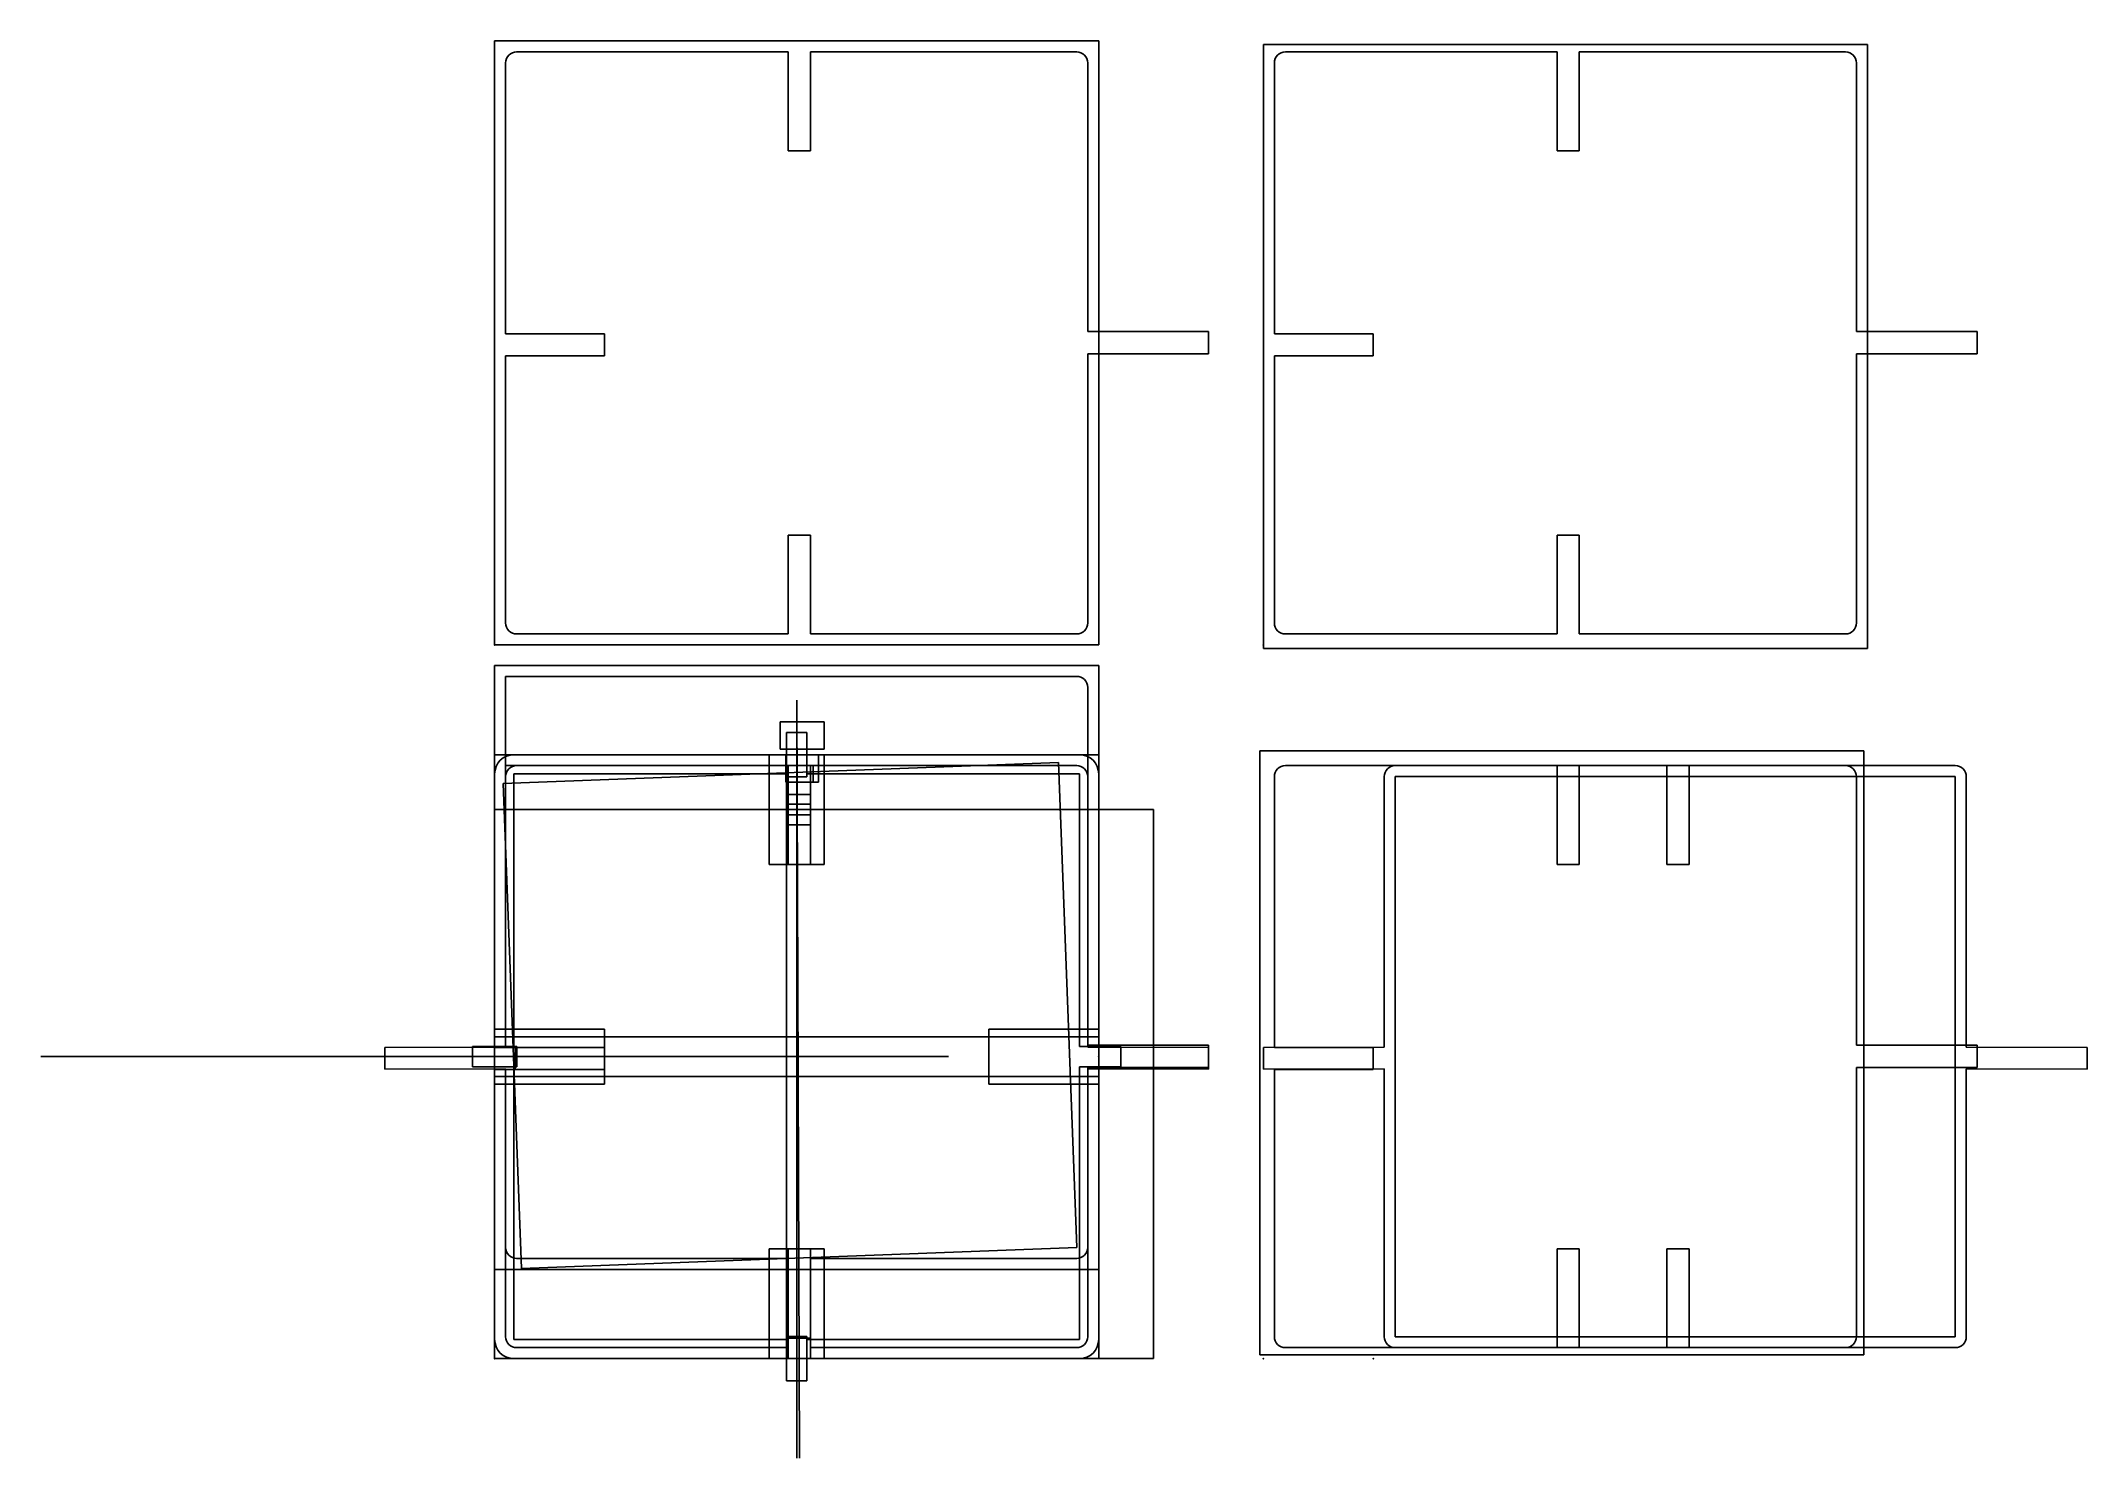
# Model space of a CAD drawing. Header units: centimetres. Extents: x -8.3 to 29, y -1.8 to 24.
import ezdxf

# ---------------------------------------------------------------- set-up
doc = ezdxf.new("R2010")
doc.units = ezdxf.units.CM
doc.header["$MEASUREMENT"] = 0
for name, color, linetype in [('Week 2 project v30_Alt', 7, 'Continuous'), ('Week 2 project v30_Doing it Right', 7, 'Continuous'), ('Week 2 project v30_Final Alt', 7, 'Continuous'), ('Week 2 project v30_Final Main', 7, 'Continuous'), ('Week 2 project v30_I think this works', 7, 'Continuous'), ('Week 2 project v30_IT WORKS', 7, 'Continuous'), ('Week 2 project v30_IT WORKS AGAIN', 7, 'Continuous'), ('Week 2 project v30_l Main', 7, 'Continuous'), ('Week 2 project v30_Numbers', 7, 'Continuous'), ('Week 2 project v30_numbers 2 to 5', 7, 'Continuous'), ('Week 2 project v30_PROJECTED ALT', 7, 'Continuous'), ('Week 2 project v30_PROJECTED MAIN', 7, 'Continuous'), ('Week 2 project v30_Sketch1', 7, 'Continuous'), ('Week 2 project v30_Sketch17', 7, 'Continuous')]:
    doc.layers.add(name, color=color, linetype=linetype)

msp = doc.modelspace()

# ---------------------------------------------------------------- linework, layer by layer
at = {"layer": 'Week 2 project v30_Alt'}
for p, q in [((0, 12.626), (0, 1.626)), ((11, 12.626), (0, 12.626)), ((11, 1.626), (11, 12.626)), ((5.5, 11.991), (5.5, -1.811)), ((5.348, 10.097), (5.752, 10.097)), ((5.348, 9.723), (5.348, 10.097)), ((5.752, 10.097), (5.752, 9.723)), ((5.752, 9.723), (5.348, 9.723)), ((0, 5.675), (-2, 5.669)), ((-2, 5.669), (-2, 5.273)), ((0, 5.861), (11, 5.861)), ((0, 5.278), (0, 5.675)), ((0, 5.264), (0, 5.668)), ((11, 5.675), (13, 5.669)), ((11, 5.278), (11, 5.675)), ((13, 5.669), (13, 5.273)), ((-2, 5.273), (0, 5.278)), ((13, 5.273), (11, 5.278)), ((5.752, 2), (5.348, 2)), ((5.348, 2), (5.348, 1.626)), ((5.752, 1.626), (5.752, 2)), ((0, 1.626), (11, 1.626)), ((5.348, 1.626), (5.752, 1.626))]:
    msp.add_line(p, q, dxfattribs=at)
for p in [(0, 1.626), (0, 0)]:
    msp.add_point(p, dxfattribs=at)
at = {"layer": 'Week 2 project v30_Doing it Right'}
for p, q in [((5.5, 11.991), (5.55, -1.811)), ((11, 11), (0, 11)), ((0, 11), (0, 0)), ((11, 0), (11, 11)), ((5.348, 9.903), (5.348, 10.277)), ((5.348, 10.277), (5.752, 10.277)), ((5.752, 10.277), (5.752, 9.903)), ((5.752, 9.903), (5.348, 9.903)), ((0, 5.668), (0.374, 5.668)), ((0, 5.264), (0, 5.668)), ((0.374, 5.668), (0.374, 5.264)), ((11, 5.303), (11, 5.707)), ((11, 5.707), (13, 5.707)), ((13, 5.707), (13, 5.303)), ((0.374, 5.264), (0, 5.264)), ((13, 5.303), (11, 5.303)), ((0, 5.139), (11, 5.139)), ((5.752, 0.374), (5.348, 0.374)), ((5.348, 0.374), (5.348, 0)), ((5.752, 0), (5.752, 0.374)), ((0, 0), (11, 0)), ((5.348, 0), (5.752, 0))]:
    msp.add_line(p, q, dxfattribs=at)
msp.add_point((0, 0), dxfattribs=at)
at = {"layer": 'Week 2 project v30_Final Alt'}
for p, q in [((5.313, 11.404), (5.687, 11.404)), ((5.313, 11), (5.313, 11.404)), ((5.5, 11.4), (5.5, 0)), ((5.687, 11.404), (5.687, 11)), ((11, 11), (0, 11)), ((0, 11), (0, 0)), ((5.687, 11), (5.313, 11)), ((11, 0), (11, 11)), ((-0.404, 5.687), (-0.404, 5.313)), ((0, 5.687), (-0.404, 5.687)), ((0, 5.313), (0, 5.687)), ((11, 5.687), (11.404, 5.687)), ((11, 5.313), (11, 5.687)), ((11.404, 5.687), (11.404, 5.313)), ((-8.263, 5.5), (8.263, 5.5)), ((-0.404, 5.313), (0, 5.313)), ((11.404, 5.313), (11, 5.313)), ((0, 0), (11, 0)), ((5.687, 0), (5.313, 0.002)), ((5.313, 0.002), (5.313, -0.404)), ((5.687, -0.402), (5.687, 0)), ((5.313, -0.404), (5.687, -0.402))]:
    msp.add_line(p, q, dxfattribs=at)
msp.add_point((0, 0), dxfattribs=at)
msp.add_point((0, 0), dxfattribs=at)
at = {"layer": 'Week 2 project v30_Final Main'}
for p, q in [((11, 11), (0, 11)), ((0, 11), (0, 0)), ((5.313, 10.596), (5.313, 11)), ((5.313, 11), (5.687, 11)), ((5.5, 11), (5.5, 0)), ((5.687, 11), (5.687, 10.596)), ((11, 0), (11, 11)), ((5.687, 10.596), (5.313, 10.596)), ((0.404, 5.687), (0, 5.687)), ((0, 5.687), (0, 5.313)), ((0.404, 5.313), (0.404, 5.687)), ((11, 5.687), (11.404, 5.687)), ((11, 5.313), (11, 5.687)), ((11.404, 5.687), (11.404, 5.313)), ((-8.263, 5.5), (8.263, 5.5)), ((0, 5.313), (0.404, 5.313)), ((11.404, 5.313), (11, 5.313)), ((5.687, 0.404), (5.313, 0.404)), ((5.313, 0.404), (5.313, 0)), ((5.687, 0), (5.687, 0.404)), ((0, 0), (11, 0)), ((5.313, 0), (5.687, 0))]:
    msp.add_line(p, q, dxfattribs=at)
msp.add_point((0, 0), dxfattribs=at)
at = {"layer": 'Week 2 project v30_I think this works'}
for p, q in [((0.2, 5.675, 0.434), (0.2, 12.426, 0.434)), ((0.2, 12.426, 0.434), (10.6, 12.426, 0.434)), ((10.8, 12.226, 0.434), (10.8, 5.675, 0.434)), ((10.267, 10.859, 0.434), (0.156, 10.477, 0.434)), ((10.6, 2.026, 0.434), (10.267, 10.859, 0.434)), ((0.156, 10.477, 0.434), (0.49, 1.644, 0.434)), ((0.2, 5.675, 0.434), (0.2, 10.6, 0.434)), ((0.4, 10.8, 0.434), (5.348, 10.8, 0.434)), ((5.348, 9, 0.434), (5.348, 10.8, 0.434)), ((5.752, 10.8, 0.434), (5.752, 9, 0.434)), ((5.752, 10.8, 0.434), (10.6, 10.8, 0.434)), ((10.8, 10.6, 0.434), (10.8, 5.675, 0.434)), ((16.2, 5.675, 0.434), (16.2, 10.6, 0.434)), ((16.4, 10.8, 0.434), (21.348, 10.8, 0.434)), ((16.4, 10.6, 0.434), (16.4, 0.4, 0.434)), ((26.6, 10.6, 0.434), (16.4, 10.6, 0.434)), ((21.348, 9, 0.434), (21.348, 10.8, 0.434)), ((21.752, 10.8, 0.434), (26.6, 10.8, 0.434)), ((21.752, 10.8, 0.434), (21.752, 9, 0.434)), ((26.6, 0.4, 0.434), (26.6, 10.6, 0.434)), ((26.8, 10.6, 0.434), (26.8, 5.675, 0.434)), ((5.752, 9, 0.434), (5.348, 9, 0.434)), ((21.752, 9, 0.434), (21.348, 9, 0.434)), ((0.2, 5.675, 0.434), (-2, 5.669, 0.434)), ((0.2, 5.675, 0.434), (-2, 5.669, 0.434)), ((-2, 5.669, 0.434), (-2, 5.273, 0.434)), ((-2, 5.669, 0.434), (-2, 5.273, 0.434)), ((13, 5.669, 0.434), (10.8, 5.675, 0.434)), ((13, 5.669, 0.434), (10.8, 5.675, 0.434)), ((13, 5.273, 0.434), (13, 5.669, 0.434)), ((13, 5.273, 0.434), (13, 5.669, 0.434)), ((16.2, 5.675, 0.434), (14, 5.669, 0.434)), ((14, 5.669, 0.434), (14, 5.273, 0.434)), ((29, 5.669, 0.434), (26.8, 5.675, 0.434)), ((29, 5.273, 0.434), (29, 5.669, 0.434)), ((-2, 5.273, 0.434), (0.2, 5.279, 0.434)), ((-2, 5.273, 0.434), (0.2, 5.279, 0.434)), ((0.2, 2.026, 0.434), (0.2, 5.279, 0.434)), ((0.2, 0.4, 0.434), (0.2, 5.279, 0.434)), ((10.8, 5.279, 0.434), (13, 5.273, 0.434)), ((10.8, 5.279, 0.434), (13, 5.273, 0.434)), ((10.8, 5.279, 0.434), (10.8, 0.4, 0.434)), ((10.8, 5.279, 0.434), (10.8, 2.026, 0.434)), ((14, 5.273, 0.434), (16.2, 5.279, 0.434)), ((16.2, 0.4, 0.434), (16.2, 5.279, 0.434)), ((26.8, 5.279, 0.434), (29, 5.273, 0.434)), ((26.8, 5.279, 0.434), (26.8, 0.4, 0.434)), ((0.49, 1.644, 0.434), (10.6, 2.026, 0.434)), ((5.348, 0.2, 0.434), (5.348, 2, 0.434)), ((5.348, 1.826, 0.434), (5.348, 2, 0.434)), ((5.348, 2, 0.434), (5.752, 2, 0.434)), ((5.348, 2, 0.434), (5.752, 2, 0.434)), ((5.752, 2, 0.434), (5.752, 1.826, 0.434)), ((5.752, 2, 0.434), (5.752, 0.2, 0.434)), ((21.348, 0.2, 0.434), (21.348, 2, 0.434)), ((21.348, 2, 0.434), (21.752, 2, 0.434)), ((21.752, 2, 0.434), (21.752, 0.2, 0.434)), ((5.348, 1.826, 0.434), (0.4, 1.826, 0.434)), ((10.6, 1.826, 0.434), (5.752, 1.826, 0.434)), ((16.4, 0.4, 0.434), (26.6, 0.4, 0.434)), ((5.348, 0.2, 0.434), (0.4, 0.2, 0.434)), ((10.6, 0.2, 0.434), (5.752, 0.2, 0.434)), ((21.348, 0.2, 0.434), (16.4, 0.2, 0.434)), ((26.6, 0.2, 0.434), (21.752, 0.2, 0.434))]:
    msp.add_line(p, q, dxfattribs=at)
for centre, start, end in [((10.6, 12.226, 0.434), 0, 90), ((0.4, 10.6, 0.434), 90, 180), ((10.6, 10.6, 0.434), 0, 90), ((16.4, 10.6, 0.434), 90, 180), ((26.6, 10.6, 0.434), 0, 90), ((0.4, 2.026, 0.434), 180, 270), ((10.6, 2.026, 0.434), 270, 360), ((0.4, 0.4, 0.434), 180, 270), ((10.6, 0.4, 0.434), 270, 360), ((16.4, 0.4, 0.434), 180, 270), ((26.6, 0.4, 0.434), 270, 360)]:
    msp.add_arc(centre, 0.2, start, end, dxfattribs=at)
for p in [(0, 0, 0.434), (0, 0, 0.434), (16, 0, 0.434)]:
    msp.add_point(p, dxfattribs=at)
at = {"layer": 'Week 2 project v30_IT WORKS'}
for p, q in [((0.2, 5.675, 0.434), (0.2, 12.426, 0.434)), ((0.2, 12.426, 0.434), (10.6, 12.426, 0.434)), ((10.8, 12.226, 0.434), (10.8, 5.675, 0.434)), ((0.2, 5.675, 0.434), (-2, 5.669, 0.434)), ((-2, 5.669, 0.434), (-2, 5.273, 0.434)), ((13, 5.669, 0.434), (10.8, 5.675, 0.434)), ((13, 5.273, 0.434), (13, 5.669, 0.434)), ((-2, 5.273, 0.434), (0.2, 5.279, 0.434)), ((0.2, 2.026, 0.434), (0.2, 5.279, 0.434)), ((10.8, 5.279, 0.434), (13, 5.273, 0.434)), ((10.8, 5.279, 0.434), (10.8, 2.026, 0.434)), ((5.348, 1.826, 0.434), (5.348, 2, 0.434)), ((5.348, 2, 0.434), (5.752, 2, 0.434)), ((5.752, 2, 0.434), (5.752, 1.826, 0.434)), ((5.348, 1.826, 0.434), (0.4, 1.826, 0.434)), ((10.6, 1.826, 0.434), (5.752, 1.826, 0.434))]:
    msp.add_line(p, q, dxfattribs=at)
for centre, start, end in [((10.6, 12.226, 0.434), 0, 90), ((0.4, 2.026, 0.434), 180, 270), ((10.6, 2.026, 0.434), 270, 360)]:
    msp.add_arc(centre, 0.2, start, end, dxfattribs=at)
msp.add_point((0, 0, 0.434), dxfattribs=at)
at = {"layer": 'Week 2 project v30_IT WORKS AGAIN'}
for p, q in [((0.2, 18.668, 0.434), (0.2, 23.6, 0.434)), ((0.4, 23.8, 0.434), (5.348, 23.8, 0.434)), ((5.348, 22, 0.434), (5.348, 23.8, 0.434)), ((5.752, 23.8, 0.434), (10.6, 23.8, 0.434)), ((5.752, 23.8, 0.434), (5.752, 22, 0.434)), ((10.8, 23.6, 0.434), (10.8, 18.707, 0.434)), ((14.2, 18.668, 0.434), (14.2, 23.6, 0.434)), ((14.4, 23.8, 0.434), (19.348, 23.8, 0.434)), ((19.348, 22, 0.434), (19.348, 23.8, 0.434)), ((19.752, 23.8, 0.434), (19.752, 22, 0.434)), ((19.752, 23.8, 0.434), (24.6, 23.8, 0.434)), ((24.8, 23.6, 0.434), (24.8, 18.707, 0.434)), ((5.752, 22, 0.434), (5.348, 22, 0.434)), ((19.752, 22, 0.434), (19.348, 22, 0.434)), ((0.2, 18.668, 0.434), (2, 18.668, 0.434)), ((2, 18.668, 0.434), (2, 18.264, 0.434)), ((13, 18.707, 0.434), (10.8, 18.707, 0.434)), ((13, 18.303, 0.434), (13, 18.707, 0.434)), ((14.2, 18.668, 0.434), (16, 18.668, 0.434)), ((16, 18.668, 0.434), (16, 18.264, 0.434)), ((27, 18.707, 0.434), (24.8, 18.707, 0.434)), ((27, 18.303, 0.434), (27, 18.707, 0.434)), ((2, 18.264, 0.434), (0.2, 18.264, 0.434)), ((0.2, 13.4, 0.434), (0.2, 18.264, 0.434)), ((10.8, 18.303, 0.434), (10.8, 13.4, 0.434)), ((10.8, 18.303, 0.434), (13, 18.303, 0.434)), ((14.2, 13.4, 0.434), (14.2, 18.264, 0.434)), ((16, 18.264, 0.434), (14.2, 18.264, 0.434)), ((24.8, 18.303, 0.434), (24.8, 13.4, 0.434)), ((24.8, 18.303, 0.434), (27, 18.303, 0.434)), ((5.348, 13.2, 0.434), (5.348, 15, 0.434)), ((5.348, 15, 0.434), (5.752, 15, 0.434)), ((5.752, 15, 0.434), (5.752, 13.2, 0.434)), ((19.348, 15, 0.434), (19.752, 15, 0.434)), ((19.348, 13.2, 0.434), (19.348, 15, 0.434)), ((19.752, 15, 0.434), (19.752, 13.2, 0.434)), ((5.348, 13.2, 0.434), (0.4, 13.2, 0.434)), ((10.6, 13.2, 0.434), (5.752, 13.2, 0.434)), ((19.348, 13.2, 0.434), (14.4, 13.2, 0.434)), ((24.6, 13.2, 0.434), (19.752, 13.2, 0.434)), ((0.2, 10.8, 0.434), (10.6, 10.8, 0.434)), ((0.2, 5.668, 0.434), (0.2, 10.8, 0.434)), ((0.2, 5.668, 0.434), (0.2, 10.6, 0.434)), ((0.4, 10.8, 0.434), (5.348, 10.8, 0.434)), ((5.348, 9, 0.434), (5.348, 10.8, 0.434)), ((5.752, 10.8, 0.434), (10.6, 10.8, 0.434)), ((5.752, 10.8, 0.434), (5.752, 9, 0.434)), ((10.8, 10.6, 0.434), (10.8, 5.707, 0.434)), ((10.8, 10.6, 0.434), (10.8, 5.707, 0.434)), ((14.2, 5.668, 0.434), (14.2, 10.6, 0.434)), ((14.4, 10.8, 0.434), (19.348, 10.8, 0.434)), ((19.348, 9, 0.434), (19.348, 10.8, 0.434)), ((19.752, 10.8, 0.434), (24.6, 10.8, 0.434)), ((19.752, 10.8, 0.434), (19.752, 9, 0.434)), ((24.8, 10.6, 0.434), (24.8, 5.707, 0.434)), ((5.752, 9, 0.434), (5.348, 9, 0.434)), ((19.752, 9, 0.434), (19.348, 9, 0.434)), ((0.2, 5.668, 0.434), (2, 5.668, 0.434)), ((0.2, 5.668, 0.434), (0.374, 5.668, 0.434)), ((0.374, 5.668, 0.434), (0.374, 5.264, 0.434)), ((2, 5.668, 0.434), (2, 5.264, 0.434)), ((13, 5.707, 0.434), (10.8, 5.707, 0.434)), ((13, 5.707, 0.434), (10.8, 5.707, 0.434)), ((13, 5.303, 0.434), (13, 5.707, 0.434)), ((13, 5.303, 0.434), (13, 5.707, 0.434)), ((14.2, 5.668, 0.434), (16, 5.668, 0.434)), ((16, 5.668, 0.434), (16, 5.264, 0.434)), ((27, 5.707, 0.434), (24.8, 5.707, 0.434)), ((27, 5.303, 0.434), (27, 5.707, 0.434)), ((0.2, 0.4, 0.434), (0.2, 5.264, 0.434)), ((0.374, 5.264, 0.434), (0.2, 5.264, 0.434)), ((2, 5.264, 0.434), (0.2, 5.264, 0.434)), ((0.2, 0.4, 0.434), (0.2, 5.264, 0.434)), ((10.8, 5.303, 0.434), (13, 5.303, 0.434)), ((10.8, 5.303, 0.434), (10.8, 0.4, 0.434)), ((10.8, 5.303, 0.434), (10.8, 0.4, 0.434)), ((10.8, 5.303, 0.434), (13, 5.303, 0.434)), ((14.2, 0.4, 0.434), (14.2, 5.264, 0.434)), ((16, 5.264, 0.434), (14.2, 5.264, 0.434)), ((24.8, 5.303, 0.434), (24.8, 0.4, 0.434)), ((24.8, 5.303, 0.434), (27, 5.303, 0.434)), ((5.348, 0.2, 0.434), (5.348, 2, 0.434)), ((5.348, 2, 0.434), (5.752, 2, 0.434)), ((5.752, 2, 0.434), (5.752, 0.2, 0.434)), ((19.348, 2, 0.434), (19.752, 2, 0.434)), ((19.348, 0.2, 0.434), (19.348, 2, 0.434)), ((19.752, 2, 0.434), (19.752, 0.2, 0.434)), ((5.348, 0.2, 0.434), (5.348, 0.374, 0.434)), ((5.348, 0.374, 0.434), (5.752, 0.374, 0.434)), ((5.752, 0.374, 0.434), (5.752, 0.2, 0.434)), ((5.348, 0.2, 0.434), (0.4, 0.2, 0.434)), ((5.348, 0.2, 0.434), (0.4, 0.2, 0.434)), ((10.6, 0.2, 0.434), (5.752, 0.2, 0.434)), ((10.6, 0.2, 0.434), (5.752, 0.2, 0.434)), ((19.348, 0.2, 0.434), (14.4, 0.2, 0.434)), ((24.6, 0.2, 0.434), (19.752, 0.2, 0.434))]:
    msp.add_line(p, q, dxfattribs=at)
for centre, start, end in [((0.4, 23.6, 0.434), 90, 180), ((10.6, 23.6, 0.434), 0, 90), ((14.4, 23.6, 0.434), 90, 180), ((24.6, 23.6, 0.434), 0, 90), ((0.4, 13.4, 0.434), 180, 270), ((10.6, 13.4, 0.434), 270, 360), ((14.4, 13.4, 0.434), 180, 270), ((24.6, 13.4, 0.434), 270, 360), ((0.4, 10.6, 0.434), 90, 180), ((10.6, 10.6, 0.434), 0, 90), ((10.6, 10.6, 0.434), 0, 90), ((14.4, 10.6, 0.434), 90, 180), ((24.6, 10.6, 0.434), 0, 90), ((0.4, 0.4, 0.434), 180, 270), ((0.4, 0.4, 0.434), 180, 270), ((10.6, 0.4, 0.434), 270, 360), ((10.6, 0.4, 0.434), 270, 360), ((14.4, 0.4, 0.434), 180, 270), ((24.6, 0.4, 0.434), 270, 360)]:
    msp.add_arc(centre, 0.2, start, end, dxfattribs=at)
for p in [(0, 13, 0.434), (14, 13, 0.434), (0, 0, 0.434), (0, 0, 0.434), (14, 0, 0.434)]:
    msp.add_point(p, dxfattribs=at)
at = {"layer": 'Week 2 project v30_l Main'}
for p, q in [((5.313, 11, 0.084), (5.313, 11)), ((5.313, 10.596), (5.313, 11)), ((5.313, 11), (5.313, 10.65)), ((5.313, 11), (5.313, 11, 0.084)), ((5.313, 10.65), (5.313, 5.687)), ((5.313, 10.65, 0.434), (5.313, 10.596, 0.434)), ((5.313, 5.687, 0.434), (5.313, 10.65, 0.434)), ((5.313, 10.596, 0.434), (5.313, 10.596)), ((5.313, 5.687, 0.434), (5.313, 5.313, 0.434)), ((5.313, 5.313), (5.313, 5.687)), ((5.313, 0.35, 0.434), (5.313, 5.313, 0.434)), ((5.313, 5.313), (5.313, 0.35)), ((5.313, 0.35), (5.313, 0)), ((5.313, 0), (5.313, 0, 0.084))]:
    msp.add_line(p, q, dxfattribs=at)
at = {"layer": 'Week 2 project v30_l Main', "extrusion": (1, 0, 0)}
for centre, start, end in [((10.65, 0.084, 5.313), 0, 90), ((10.65, 0.084, 5.313), 360, 90), ((0.35, 0.084, 5.313), 90, 180)]:
    msp.add_arc(centre, 0.35, start, end, dxfattribs=at)
at = {"layer": 'Week 2 project v30_l Main'}
msp.add_point((5.313, 0), dxfattribs=at)
at = {"layer": 'Week 2 project v30_Numbers'}
for p, q in [((11, 11), (0, 11)), ((0, 11), (0, 0)), ((0, 11), (0, 0)), ((11, 11), (0, 11)), ((11, 0), (11, 11)), ((11, 0), (11, 11)), ((0, 0), (11, 0)), ((0, 0), (11, 0))]:
    msp.add_line(p, q, dxfattribs=at)
for p in [(5.5, 11), (0, 5.5), (11, 5.5), (0, 0)]:
    msp.add_point(p, dxfattribs=at)
at = {"layer": 'Week 2 project v30_numbers 2 to 5'}
for p, q in [((11, 24, 0.434), (0, 24, 0.434)), ((0, 24, 0.434), (0, 13, 0.434)), ((11, 13, 0.434), (11, 24, 0.434)), ((14, 23.936, 0.434), (14, 12.936, 0.434)), ((25, 23.936, 0.434), (14, 23.936, 0.434)), ((25, 12.936, 0.434), (25, 23.936, 0.434)), ((0, 13, 0.434), (11, 13, 0.434)), ((14, 12.936, 0.434), (25, 12.936, 0.434)), ((5.5, 11.991, 0.434), (5.55, -1.811, 0.434)), ((5.2, 11.6, 0.434), (6, 11.6, 0.434)), ((5.2, 11.1, 0.434), (5.2, 11.6, 0.434)), ((6, 11.6, 0.434), (6, 11.1, 0.434)), ((0, 11, 0.434), (0, 0, 0.434)), ((11, 11, 0.434), (0, 11, 0.434)), ((11, 11, 0.434), (0, 11, 0.434)), ((0, 11, 0.434), (0, 0, 0.434)), ((6, 11.1, 0.434), (5.2, 11.1, 0.434)), ((5.3, 11, 0.434), (5.9, 11, 0.434)), ((5.3, 10.5, 0.434), (5.3, 11, 0.434)), ((5.9, 11, 0.434), (5.9, 10.5, 0.434)), ((11, 0, 0.434), (11, 11, 0.434)), ((11, 0, 0.434), (11, 11, 0.434)), ((24.932, 11.068, 0.434), (13.932, 11.068, 0.434)), ((13.932, 11.068, 0.434), (13.932, 0.068, 0.434)), ((24.932, 0.068, 0.434), (24.932, 11.068, 0.434)), ((5.3, 10.5, 0.434), (5.3, 10.8, 0.434)), ((5.3, 10.8, 0.434), (5.8, 10.8, 0.434)), ((5.9, 10.5, 0.434), (5.3, 10.5, 0.434)), ((5.8, 10.5, 0.434), (5.3, 10.5, 0.434)), ((5.8, 10.8, 0.434), (5.8, 10.5, 0.434)), ((5.348, 9.903, 0.434), (5.348, 10.277, 0.434)), ((5.752, 10.277, 0.434), (5.752, 9.903, 0.434)), ((12, 10, 0.434), (0, 10, 0.434)), ((0, 10, 0.434), (0, 0, 0.434)), ((12, 0, 0.434), (12, 10, 0.434)), ((0, 0, 0.434), (12, 0, 0.434)), ((0, 0, 0.434), (11, 0, 0.434)), ((13.932, 0.068, 0.434), (24.932, 0.068, 0.434)), ((0, 0, 0.434), (11, 0, 0.434))]:
    msp.add_line(p, q, dxfattribs=at)
msp.add_point((0, 0, 0.434), dxfattribs=at)
at = {"layer": 'Week 2 project v30_PROJECTED ALT'}
for p, q in [((5.687, 11.404, 0.434), (5.313, 11.404, 0.434)), ((5.313, 11.404, 0.434), (5.313, 10.65, 0.434)), ((5.313, 11.404, 0.434), (5.687, 11.404, 0.434)), ((5.313, 11, 0.434), (5.313, 11.404, 0.434)), ((5.687, 10.65, 0.434), (5.687, 11.404, 0.434)), ((5.687, 11.404, 0.434), (5.687, 11, 0.434)), ((5.313, 11, 0.434), (0.35, 11, 0.434)), ((10.65, 11, 0.434), (5.687, 11, 0.434)), ((0, 10.65, 0.434), (0, 5.687, 0.434)), ((5.313, 10.65, 0.434), (0.35, 10.65, 0.434)), ((0.35, 10.65, 0.434), (0.35, 5.687, 0.434)), ((10.65, 10.65, 0.434), (5.687, 10.65, 0.434)), ((10.65, 5.687, 0.434), (10.65, 10.65, 0.434)), ((11, 5.687, 0.434), (11, 10.65, 0.434)), ((0.35, 5.687, 0.434), (-0.404, 5.687, 0.434)), ((-0.404, 5.687, 0.434), (-0.404, 5.313, 0.434)), ((0, 5.687, 0.434), (-0.404, 5.687, 0.434)), ((-0.404, 5.687, 0.434), (-0.404, 5.313, 0.434)), ((11.404, 5.687, 0.434), (10.65, 5.687, 0.434)), ((11, 5.687, 0.434), (11.404, 5.687, 0.434)), ((11.404, 5.313, 0.434), (11.404, 5.687, 0.434)), ((11.404, 5.687, 0.434), (11.404, 5.313, 0.434)), ((-0.404, 5.313, 0.434), (0.35, 5.313, 0.434)), ((-0.404, 5.313, 0.434), (0, 5.313, 0.434)), ((0, 5.313, 0.434), (0, 0.35, 0.434)), ((0.35, 5.313, 0.434), (0.35, 0.35, 0.434)), ((10.65, 5.313, 0.434), (11.404, 5.313, 0.434)), ((10.65, 0.35, 0.434), (10.65, 5.313, 0.434)), ((11.404, 5.313, 0.434), (11, 5.313, 0.434)), ((11, 0.35, 0.434), (11, 5.313, 0.434)), ((0.35, 0.35, 0.434), (5.313, 0.35, 0.434)), ((0.35, 0, 0.434), (5.313, 0, 0.434)), ((5.313, 0.35, 0.434), (5.313, -0.404, 0.434)), ((5.313, 0, 0.434), (5.313, -0.404, 0.434)), ((5.687, -0.402, 0.434), (5.687, 0.35, 0.434)), ((5.687, 0.35, 0.434), (10.65, 0.35, 0.434)), ((5.687, -0.402, 0.434), (5.687, 0, 0.434)), ((5.687, 0, 0.434), (10.65, 0, 0.434)), ((5.313, -0.404, 0.434), (5.687, -0.402, 0.434)), ((5.313, -0.404, 0.434), (5.687, -0.402, 0.434))]:
    msp.add_line(p, q, dxfattribs=at)
for centre, start, end in [((0.35, 10.65, 0.434), 90, 180), ((10.65, 10.65, 0.434), 0, 90), ((0.35, 0.35, 0.434), 180, 270), ((10.65, 0.35, 0.434), 270, 0)]:
    msp.add_arc(centre, 0.35, start, end, dxfattribs=at)
msp.add_point((0, 0, 0.434), dxfattribs=at)
at = {"layer": 'Week 2 project v30_PROJECTED MAIN'}
for p, q in [((5.313, 11, 0.434), (0.35, 11, 0.434)), ((5.313, 10.596, 0.434), (5.313, 11, 0.434)), ((10.65, 11, 0.434), (5.687, 11, 0.434)), ((5.687, 11, 0.434), (5.687, 10.596, 0.434)), ((0, 10.65, 0.434), (0, 5.687, 0.434)), ((0.35, 10.65, 0.434), (0.35, 5.687, 0.434)), ((5.313, 10.65, 0.434), (0.35, 10.65, 0.434)), ((5.313, 10.596, 0.434), (5.313, 10.65, 0.434)), ((5.687, 10.596, 0.434), (5.313, 10.596, 0.434)), ((5.687, 10.596, 0.434), (5.313, 10.596, 0.434)), ((10.65, 10.65, 0.434), (5.687, 10.65, 0.434)), ((5.687, 10.65, 0.434), (5.687, 10.596, 0.434)), ((10.65, 5.687, 0.434), (10.65, 10.65, 0.434)), ((11, 5.687, 0.434), (11, 10.65, 0.434)), ((0.404, 5.687, 0.434), (0, 5.687, 0.434)), ((0.35, 5.687, 0.434), (0.404, 5.687, 0.434)), ((0.404, 5.313, 0.434), (0.404, 5.687, 0.434)), ((0.404, 5.687, 0.434), (0.404, 5.313, 0.434)), ((11.404, 5.687, 0.434), (10.65, 5.687, 0.434)), ((11, 5.687, 0.434), (11.404, 5.687, 0.434)), ((11.404, 5.313, 0.434), (11.404, 5.687, 0.434)), ((11.404, 5.687, 0.434), (11.404, 5.313, 0.434)), ((0, 5.313, 0.434), (0.404, 5.313, 0.434)), ((0, 5.313, 0.434), (0, 0.35, 0.434)), ((0.404, 5.313, 0.434), (0.35, 5.313, 0.434)), ((0.35, 5.313, 0.434), (0.35, 0.35, 0.434)), ((10.65, 5.313, 0.434), (11.404, 5.313, 0.434)), ((10.65, 0.35, 0.434), (10.65, 5.313, 0.434)), ((11, 0.35, 0.434), (11, 5.313, 0.434)), ((11.404, 5.313, 0.434), (11, 5.313, 0.434)), ((5.687, 0.404, 0.434), (5.313, 0.404, 0.434)), ((5.313, 0.404, 0.434), (5.313, 0, 0.434)), ((5.313, 0.404, 0.434), (5.687, 0.404, 0.434)), ((5.313, 0.35, 0.434), (5.313, 0.404, 0.434)), ((5.687, 0, 0.434), (5.687, 0.404, 0.434)), ((5.687, 0.404, 0.434), (5.687, 0.35, 0.434)), ((0.35, 0.35, 0.434), (5.313, 0.35, 0.434)), ((0.35, 0, 0.434), (5.313, 0, 0.434)), ((5.687, 0.35, 0.434), (10.65, 0.35, 0.434)), ((5.687, 0, 0.434), (10.65, 0, 0.434))]:
    msp.add_line(p, q, dxfattribs=at)
for centre, start, end in [((0.35, 10.65, 0.434), 90, 180), ((10.65, 10.65, 0.434), 0, 90), ((0.35, 0.35, 0.434), 180, 270), ((10.65, 0.35, 0.434), 270, 0)]:
    msp.add_arc(centre, 0.35, start, end, dxfattribs=at)
msp.add_point((0, 0, 0.434), dxfattribs=at)
at = {"layer": 'Week 2 project v30_Sketch1'}
for p, q in [((0, 11), (0, 0)), ((11, 11), (0, 11)), ((5, 11), (6, 11)), ((5, 9), (5, 11)), ((6, 11), (6, 9)), ((11, 0), (11, 11)), ((6, 9), (5, 9)), ((0, 6), (0, 5)), ((2, 6), (0, 6)), ((2, 5), (2, 6)), ((9, 6), (11, 6)), ((9, 5), (9, 6)), ((11, 6), (11, 5)), ((0, 5), (2, 5)), ((11, 5), (9, 5)), ((6, 2), (5, 2)), ((5, 2), (5, 0)), ((6, 0), (6, 2)), ((0, 0), (11, 0)), ((5, 0), (6, 0))]:
    msp.add_line(p, q, dxfattribs=at)
msp.add_point((0, 0), dxfattribs=at)
at = {"layer": 'Week 2 project v30_Sketch17'}
for p, q in [((5.313, 11.404, 0.434), (5.687, 11.404, 0.434)), ((5.313, 11, 0.434), (5.313, 11.404, 0.434)), ((5.687, 11.404, 0.434), (5.687, 11, 0.434)), ((5.313, 11, 0.434), (0.35, 11, 0.434)), ((5.313, 11, 0.434), (0.35, 11, 0.434)), ((5.313, 10.596, 0.434), (5.313, 11, 0.434)), ((10.65, 11, 0.434), (5.687, 11, 0.434)), ((5.687, 11, 0.434), (5.687, 10.596, 0.434)), ((10.65, 11, 0.434), (5.687, 11, 0.434)), ((0, 10.65, 0.434), (0, 5.687, 0.434)), ((0, 10.65, 0.434), (0, 5.687, 0.434)), ((5.313, 10.65, 0.434), (0.35, 10.65, 0.434)), ((0.35, 10.65, 0.434), (0.35, 5.687, 0.434)), ((5.313, 10.596, 0.434), (5.313, 10.65, 0.434)), ((5.687, 10.596, 0.434), (5.313, 10.596, 0.434)), ((5.687, 10.596, 0.434), (5.313, 10.596, 0.434)), ((5.687, 10.65, 0.434), (5.687, 10.596, 0.434)), ((10.65, 10.65, 0.434), (5.687, 10.65, 0.434)), ((10.65, 5.687, 0.434), (10.65, 10.65, 0.434)), ((11, 5.687, 0.434), (11, 10.65, 0.434)), ((11, 5.687, 0.434), (11, 10.65, 0.434)), ((-0.404, 5.687, 0.434), (-0.404, 5.313, 0.434)), ((0, 5.687, 0.434), (-0.404, 5.687, 0.434)), ((0.404, 5.687, 0.434), (0, 5.687, 0.434)), ((0.35, 5.687, 0.434), (0.404, 5.687, 0.434)), ((0.404, 5.313, 0.434), (0.404, 5.687, 0.434)), ((0.404, 5.687, 0.434), (0.404, 5.313, 0.434)), ((11.404, 5.687, 0.434), (10.65, 5.687, 0.434)), ((11, 5.687, 0.434), (11.404, 5.687, 0.434)), ((11, 5.687, 0.434), (11.404, 5.687, 0.434)), ((11.404, 5.313, 0.434), (11.404, 5.687, 0.434)), ((11.404, 5.687, 0.434), (11.404, 5.313, 0.434)), ((11.404, 5.687, 0.434), (11.404, 5.313, 0.434)), ((-0.404, 5.313, 0.434), (0, 5.313, 0.434)), ((0, 5.313, 0.434), (0, 0.35, 0.434)), ((0, 5.313, 0.434), (0.404, 5.313, 0.434)), ((0, 5.313, 0.434), (0, 0.35, 0.434)), ((0.35, 5.313, 0.434), (0.35, 0.35, 0.434)), ((0.404, 5.313, 0.434), (0.35, 5.313, 0.434)), ((10.65, 5.313, 0.434), (11.404, 5.313, 0.434)), ((10.65, 0.35, 0.434), (10.65, 5.313, 0.434)), ((11.404, 5.313, 0.434), (11, 5.313, 0.434)), ((11, 0.35, 0.434), (11, 5.313, 0.434)), ((11.404, 5.313, 0.434), (11, 5.313, 0.434)), ((11, 0.35, 0.434), (11, 5.313, 0.434)), ((5.313, 0.35, 0.434), (5.313, 0.404, 0.434)), ((5.313, 0.404, 0.434), (5.687, 0.404, 0.434)), ((5.313, 0.404, 0.434), (5.313, 0, 0.434)), ((5.687, 0.404, 0.434), (5.313, 0.404, 0.434)), ((5.687, 0.404, 0.434), (5.687, 0.35, 0.434)), ((5.687, 0, 0.434), (5.687, 0.404, 0.434)), ((0.35, 0.35, 0.434), (5.313, 0.35, 0.434)), ((0.35, 0, 0.434), (5.313, 0, 0.434)), ((0.35, 0, 0.434), (5.313, 0, 0.434)), ((5.313, 0, 0.434), (5.313, -0.404, 0.434)), ((5.687, 0.35, 0.434), (10.65, 0.35, 0.434)), ((5.687, 0, 0.434), (10.65, 0, 0.434)), ((5.687, 0, 0.434), (10.65, 0, 0.434)), ((5.687, -0.402, 0.434), (5.687, 0, 0.434)), ((5.313, -0.404, 0.434), (5.687, -0.402, 0.434))]:
    msp.add_line(p, q, dxfattribs=at)
for centre, start, end in [((0.35, 10.65, 0.434), 90, 180), ((0.35, 10.65, 0.434), 90, 180), ((10.65, 10.65, 0.434), 0, 90), ((10.65, 10.65, 0.434), 0, 90), ((0.35, 0.35, 0.434), 180, 270), ((0.35, 0.35, 0.434), 180, 270), ((10.65, 0.35, 0.434), 270, 0), ((10.65, 0.35, 0.434), 270, 0)]:
    msp.add_arc(centre, 0.35, start, end, dxfattribs=at)
msp.add_point((0, 0, 0.434), dxfattribs=at)

doc.saveas('drawing.dxf')
